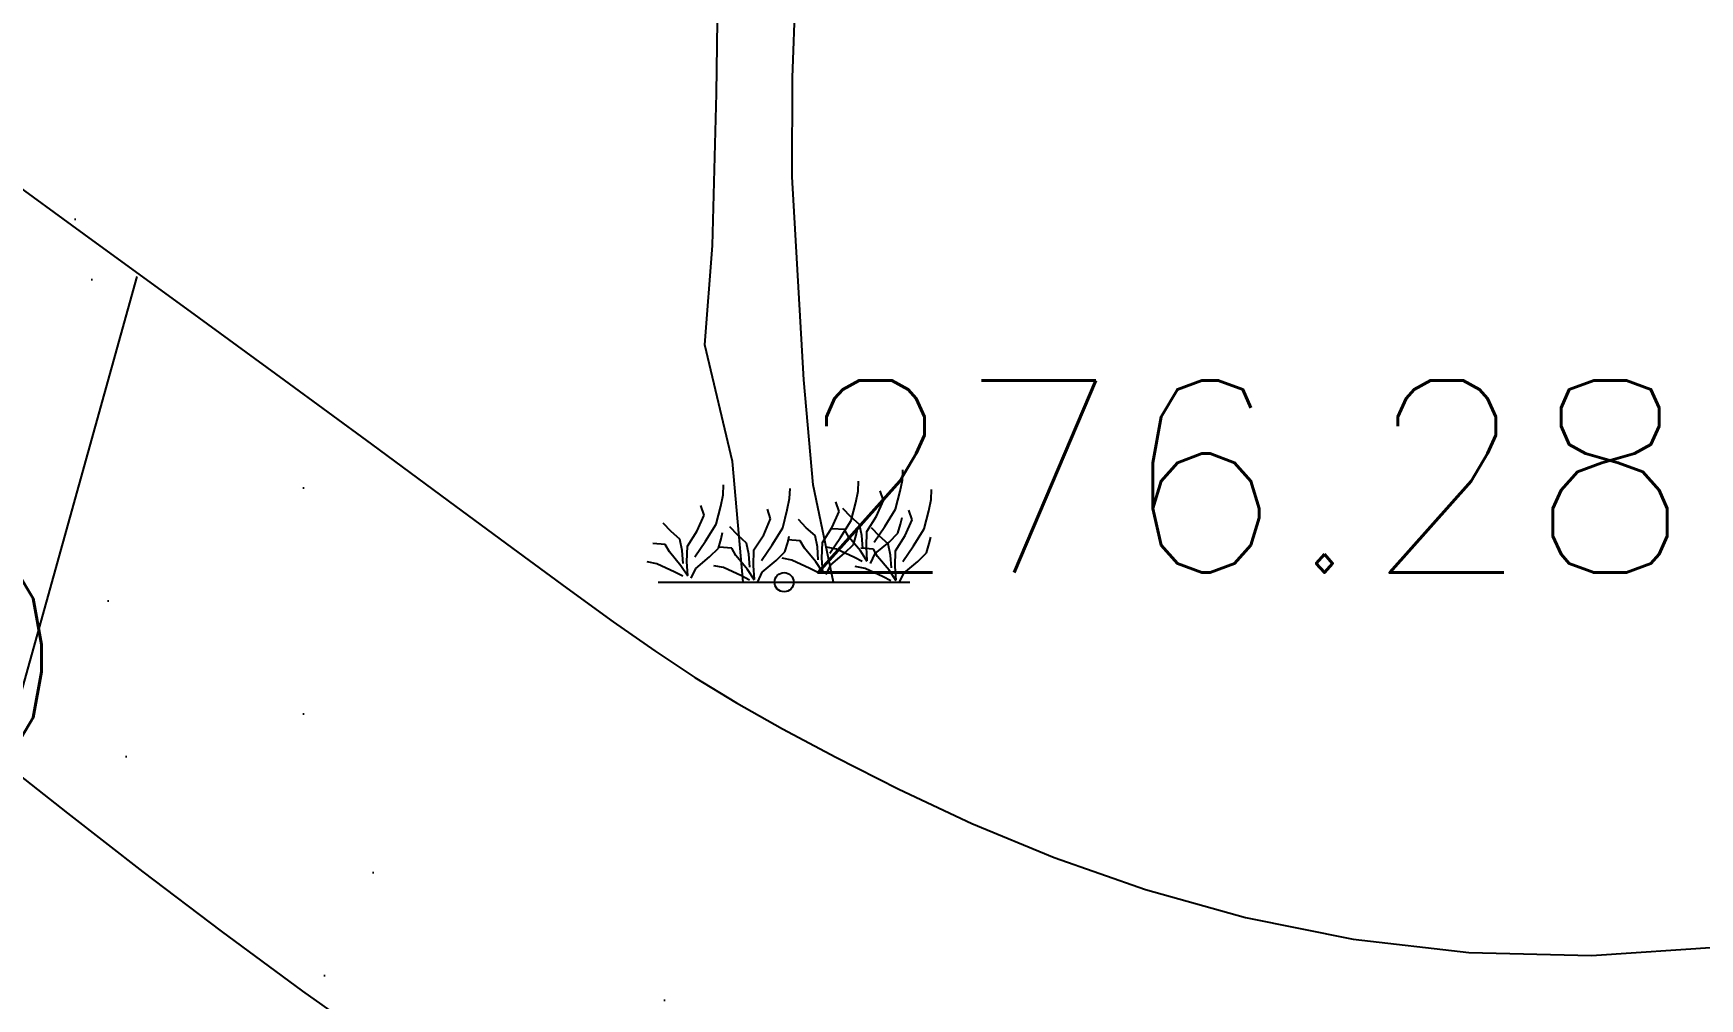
# Model space of a CAD drawing. Extents: x 524954 to 526204, y 9523489 to 9524010.
# Drawn here: x 525622.57 to 525631.23, y 9523645.42 to 9523650.44 of the extents above; entities that cross this region are included whole.
import ezdxf

# ---------------------------------------------------------------- set-up
doc = ezdxf.new("R2010")
doc.units = 0
doc.header["$PDMODE"] = 33
doc.header["$PDSIZE"] = 0.1
doc.linetypes.add('ACAD_ISO12W100', pattern=[21, 12, -3, 0, -3, 0, -3])
doc.linetypes.add('CACHE2', pattern=[4.7625, 3.175, -1.5875])
for name, color, linetype in [('Arbre', 34, 'ACAD_ISO12W100'), ('CN_02_00', 4, 'Continuous'), ('CN_05_00', 6, 'Continuous'), ('TopoAlt', 3, 'Continuous'), ('TOPOJIS', 7, 'Continuous'), ('Végétation_Plantation', 70, 'Continuous')]:
    doc.layers.add(name, color=color, linetype=linetype)
doc.styles.add('Simplex 1.0', font='Simplex.shx', dxfattribs={"width": 0.99, "height": 1})

# ---------------------------------------------------------------- blocks, each defined once
blk = doc.blocks.new('TCPOINT M')
at = {"color": 0}
blk.add_point((0, 0), dxfattribs=at)
at = {"layer": 'TopoAlt', "style": 'Simplex 1.0', "width": 0.99}
blk.add_attdef('ALT', (0.15, 0.15), '', height=1, dxfattribs=at)
blk = doc.blocks.new('v088')
at = {"linetype": 'Continuous'}
for p, q in [((0.0445, 2.6247), (0.064, 3.1786)), ((-0.3518, 2.5418), (-0.3436, 3.0457)), ((0.0429, 2.1085), (0.0445, 2.6247)), ((-0.3726, 1.7516), (-0.3518, 2.5418)), ((0.1022, 1.0525), (0.0429, 2.1085)), ((-0.4115, 1.2346), (-0.3726, 1.7516)), ((-0.2683, 0.6281), (-0.4115, 1.2346)), ((0.151, 0.5063), (0.1022, 1.0525)), ((-0.2127, 0), (-0.2683, 0.6281)), ((0.3847, 0.4736), (0.3871, 0.5265)), ((0.6034, 0.4736), (0.6155, 0.5313)), ((0.6155, 0.5313), (0.6179, 0.5842)), ((-0.3294, 0.3967), (-0.3173, 0.4544)), ((-0.3173, 0.4544), (-0.3149, 0.5073)), ((0.0168, 0.3774), (0.0288, 0.4351)), ((0.0288, 0.4351), (0.0313, 0.488)), ((0.2565, 0), (0.151, 0.5063)), ((0.3726, 0.4159), (0.3847, 0.4736)), ((0.5169, 0.4255), (0.5001, 0.476)), ((0.5794, 0.3798), (0.6034, 0.4736)), ((0.7645, 0.4303), (0.7669, 0.4832)), ((-0.452, 0.2669), (-0.4159, 0.3486)), ((-0.4159, 0.3486), (-0.4327, 0.3991)), ((-0.3534, 0.3029), (-0.3294, 0.3967)), ((-0.0697, 0.3294), (-0.0865, 0.3798)), ((-0.0072, 0.2837), (0.0168, 0.3774)), ((0.25, 0.2861), (0.2861, 0.3678)), ((0.2861, 0.3678), (0.2693, 0.4183)), ((0.3462, 0.3414), (0.3053, 0.3847)), ((0.3486, 0.3221), (0.3726, 0.4159)), ((0.4808, 0.3438), (0.5169, 0.4255)), ((0.5241, 0.2909), (0.5794, 0.3798)), ((0.6659, 0.3246), (0.6491, 0.375)), ((0.7285, 0.2789), (0.7525, 0.3726)), ((0.7525, 0.3726), (0.7645, 0.4303)), ((-0.5866, 0.2645), (-0.6275, 0.3077)), ((-0.5409, 0.2236), (-0.5866, 0.2645)), ((-0.5025, 0.1875), (-0.452, 0.2669)), ((-0.4087, 0.214), (-0.3534, 0.3029)), ((-0.2404, 0.2452), (-0.2813, 0.2885)), ((-0.1058, 0.2476), (-0.0697, 0.3294)), ((-0.0625, 0.1947), (-0.0072, 0.2837)), ((0.1154, 0.2837), (0.0745, 0.327)), ((0.1611, 0.2428), (0.1154, 0.2837)), ((0.1995, 0.2068), (0.25, 0.2861)), ((0.3149, 0.2741), (0.25, 0.2789)), ((0.2933, 0.2332), (0.3486, 0.3221)), ((0.3366, 0.2356), (0.3149, 0.2741)), ((0.3919, 0.3005), (0.3462, 0.3414)), ((0.375, 0.2452), (0.3823, 0.2789)), ((0.4039, 0.2428), (0.3919, 0.3005)), ((0.4279, 0.1827), (0.4303, 0.2645)), ((0.4303, 0.2645), (0.4808, 0.3438)), ((0.4953, 0.2404), (0.4544, 0.2837)), ((0.4688, 0.2092), (0.5241, 0.2909)), ((0.5914, 0.2548), (0.6058, 0.3029)), ((0.6058, 0.3029), (0.6131, 0.3366)), ((0.6299, 0.2428), (0.6659, 0.3246)), ((0.6732, 0.1899), (0.7285, 0.2789)), ((-0.6179, 0.1971), (-0.6828, 0.2019)), ((-0.5962, 0.1587), (-0.6179, 0.1971)), ((-0.5289, 0.1659), (-0.5409, 0.2236)), ((-0.5049, 0.1058), (-0.5025, 0.1875)), ((-0.464, 0.1322), (-0.4087, 0.214)), ((-0.3871, 0.1322), (-0.3414, 0.1779)), ((-0.3414, 0.1779), (-0.327, 0.226)), ((-0.2717, 0.1779), (-0.3366, 0.1827)), ((-0.327, 0.226), (-0.3197, 0.2596)), ((-0.25, 0.1394), (-0.2717, 0.1779)), ((-0.1947, 0.2043), (-0.2404, 0.2452)), ((-0.1827, 0.1467), (-0.1947, 0.2043)), ((-0.1563, 0.1683), (-0.1058, 0.2476)), ((-0.1178, 0.113), (-0.0625, 0.1947)), ((0.0048, 0.1587), (0.0192, 0.2068)), ((0.0192, 0.2068), (0.0264, 0.2404)), ((0.0841, 0.2164), (0.0192, 0.2212)), ((0.1058, 0.1779), (0.0841, 0.2164)), ((0.1659, 0.1058), (0.1058, 0.1779)), ((0.1731, 0.1851), (0.1611, 0.2428)), ((0.1779, 0.1178), (0.1731, 0.1851)), ((0.1971, 0.125), (0.1995, 0.2068)), ((0.2717, 0.1731), (0.2212, 0.1827)), ((0.238, 0.1515), (0.2933, 0.2332)), ((0.3149, 0.1515), (0.3606, 0.1971)), ((0.3967, 0.1635), (0.3366, 0.2356)), ((0.3606, 0.1971), (0.375, 0.2452)), ((0.464, 0.1731), (0.3991, 0.1779)), ((0.4087, 0.1755), (0.4039, 0.2428)), ((0.4327, 0.113), (0.4279, 0.1827)), ((0.4736, 0.1491), (0.5457, 0.2092)), ((0.5409, 0.1995), (0.4953, 0.2404)), ((0.5529, 0.1418), (0.5409, 0.1995)), ((0.5457, 0.2092), (0.5914, 0.2548)), ((0.5794, 0.1635), (0.6299, 0.2428)), ((0.6179, 0.1082), (0.6732, 0.1899)), ((0.7405, 0.1539), (0.7549, 0.2019)), ((0.7549, 0.2019), (0.7621, 0.2356)), ((-0.6611, 0.0962), (-0.7116, 0.1058)), ((-0.5674, 0.0529), (-0.6611, 0.0962)), ((-0.5361, 0.0865), (-0.5962, 0.1587)), ((-0.5241, 0.0986), (-0.5289, 0.1659)), ((-0.5001, 0.0361), (-0.5049, 0.1058)), ((-0.4592, 0.0721), (-0.3871, 0.1322)), ((-0.1899, 0.0673), (-0.25, 0.1394)), ((-0.1779, 0.0793), (-0.1827, 0.1467)), ((-0.1587, 0.0865), (-0.1563, 0.1683)), ((-0.113, 0.0529), (-0.0409, 0.113)), ((-0.0409, 0.113), (0.0048, 0.1587)), ((0.0409, 0.1154), (-0.0096, 0.125)), ((0.1346, 0.0721), (0.0409, 0.1154)), ((0.2019, 0.0505), (0.1659, 0.1058)), ((0.2019, 0.0553), (0.1971, 0.125)), ((0.2188, 0.0409), (0.2428, 0.0914)), ((0.2428, 0.0914), (0.3149, 0.1515)), ((0.3654, 0.1298), (0.2717, 0.1731)), ((0.4063, 0.1082), (0.3654, 0.1298)), ((0.4327, 0.1082), (0.3967, 0.1635)), ((0.4496, 0.0986), (0.4736, 0.1491)), ((0.4856, 0.1346), (0.464, 0.1731)), ((0.5457, 0.0625), (0.4856, 0.1346)), ((0.5578, 0.0745), (0.5529, 0.1418)), ((0.577, 0.0817), (0.5794, 0.1635)), ((0.6227, 0.0481), (0.6948, 0.1082)), ((0.6948, 0.1082), (0.7405, 0.1539)), ((-0.6539, 0), (0.6539, 0)), ((-0.5265, 0.0313), (-0.5674, 0.0529)), ((-0.5001, 0.0313), (-0.5361, 0.0865)), ((-0.4832, 0.0216), (-0.4592, 0.0721)), ((-0.3149, 0.0769), (-0.3654, 0.0865)), ((-0.2212, 0.0337), (-0.3149, 0.0769)), ((-0.1803, 0.012), (-0.2212, 0.0337)), ((-0.1539, 0.012), (-0.1899, 0.0673)), ((-0.1539, 0.0168), (-0.1587, 0.0865)), ((-0.137, 0.0024), (-0.113, 0.0529)), ((0.1755, 0.0505), (0.1346, 0.0721)), ((0.4207, 0.0721), (0.3702, 0.0817)), ((0.5145, 0.0288), (0.4207, 0.0721)), ((0.5554, 0.0072), (0.5145, 0.0288)), ((0.5818, 0.0072), (0.5457, 0.0625)), ((0.5818, 0.012), (0.577, 0.0817)), ((0.5986, -0.0024), (0.6227, 0.0481))]:
    blk.add_line(p, q, dxfattribs=at)

msp = doc.modelspace()

# ---------------------------------------------------------------- hatches: boundary and pattern name
at = {"layer": 'Végétation_Plantation', "linetype": 'CACHE2', "ltscale": 0.5}
h = msp.add_hatch(dxfattribs=at)
h.set_pattern_fill('BROUSS', color=256, scale=1.5, style=0)
h.set_pattern_definition([(74.475889, (0, 0), (-3.750000001, 13.500000005), [2.25, -11.761156275]), (74.475889, (3.75, 4.5), (-3.750000001, 13.500000005), [2.25, -11.761156275]), (74.475889, (7.5, 9), (-3.750000001, 13.500000005), [2.25, -11.761156275]), (105.524111, (0, 0), (-7.500000003, 4e-10), [1.5, -12.511156275]), (105.524111, (3.75, 4.5), (-7.500000003, 4e-10), [1.5, -12.511156275]), (105.524111, (7.5, 9), (-7.500000003, 4e-10), [1.5, -12.511156275]), (0, (0.453, 0.484), (3.75, 4.5), [0, -7.5]), (0, (1.468, 1.072), (3.75, 4.5), [0, -7.5]), (0, (1.1713, 1.8804), (3.75, 4.5), [0, -7.5]), (0, (2.327, 1.9907), (3.75, 4.5), [0, -7.5]), (0, (1.64, 3.7912), (3.75, 4.5), [0, -7.5]), (0, (0.3684, 2.1545), (3.75, 4.5), [0, -7.5]), (0, (0.281, 2.4684), (3.75, 4.5), [0, -7.5]), (0, (0.0314, 3.7912), (3.75, 4.5), [0, -7.5]), (0, (-0.7807, 0.2634), (3.75, 4.5), [0, -7.5]), (0, (-0.8588, 0.9984), (3.75, 4.5), [0, -7.5]), (0, (-1.468, 0.19), (3.75, 4.5), [0, -7.5]), (0, (-1.624, 1.2924), (3.75, 4.5), [0, -7.5]), (0, (-1.1242, 1.9905), (3.75, 4.5), [0, -7.5]), (0, (-1.3274, 2.6888), (3.75, 4.5), [0, -7.5]), (0, (-1.9207, 3.5707), (3.75, 4.5), [0, -7.5]), (0, (-0.406, 2.9085), (3.75, 4.5), [0, -7.5]), (0, (-2.53, 2.064), (3.75, 4.5), [0, -7.5]), (0, (-2.7485, 0.6675), (3.75, 4.5), [0, -7.5]), (0, (-1.1235, -0.4347), (3.75, 4.5), [0, -7.5]), (0, (-0.156, -0.7287), (3.75, 4.5), [0, -7.5]), (0, (-0.812, -1.537), (3.75, 4.5), [0, -7.5]), (0, (1.5774, -1.4635), (3.75, 4.5), [0, -7.5]), (0, (0.5466, -0.3245), (3.75, 4.5), [0, -7.5]), (0, (1.468, -0.104), (3.75, 4.5), [0, -7.5])])
h.paths.add_polyline_path([(525636.5078, 9523601.7797), (525621.2198, 9523601.2472), (525618.1089, 9523604.4422), (525615.8868, 9523615.5359), (525615.6256, 9523622.2507), (525613.6867, 9523626.1853), (525611.4346, 9523631.7638), (525611.4346, 9523637.3846), (525611.1221, 9523643.4667), (525610.4899, 9523652.0934), (525620.7894, 9523652.5926), (525624.6892, 9523647.4006), (525628.1891, 9523644.0059), (525633.3909, 9523640.304), (525636.3878, 9523634.4589), (525641.0018, 9523626.13), (525644.1531, 9523616.4546), (525639.2352, 9523614.4963), (525637.6197, 9523612.3826), (525636.7283, 9523605.652)])

# ---------------------------------------------------------------- linework, layer by layer
at = {"layer": 'CN_02_00', "elevation": 276, "flags": 128}
msp.add_lwpolyline([(525622.3672, 9523649.7336), (525622.8758, 9523649.3631), (525623.3832, 9523648.993), (525623.8721, 9523648.6356), (525624.3251, 9523648.3034), (525624.7251, 9523648.0089), (525625.0601, 9523647.7609), (525625.3402, 9523647.554), (525625.581, 9523647.3794), (525625.798, 9523647.228), (525626.0067, 9523647.0908), (525626.2226, 9523646.9589), (525626.4613, 9523646.8234), (525626.7383, 9523646.6752), (525627.0661, 9523646.5087), (525627.4454, 9523646.3313), (525627.8736, 9523646.1539), (525628.3485, 9523645.9873), (525628.8676, 9523645.8422), (525629.4284, 9523645.7293), (525630.0287, 9523645.6596), (525630.6659, 9523645.6437), (525631.3374, 9523645.6891)], dxfattribs=at)
at = {"layer": 'CN_05_00', "elevation": 275, "flags": 128}
msp.add_lwpolyline([(525622.3669, 9523646.6832), (525622.7466, 9523646.3846), (525623.1382, 9523646.0798), (525623.5444, 9523645.7705), (525623.9679, 9523645.4585), (525624.4113, 9523645.1454)], dxfattribs=at)

# ---------------------------------------------------------------- block references
at = {"layer": 'Arbre'}
msp.add_blockref('v088', (525626.47, 9523647.585), dxfattribs=at)
at = {"layer": 'TOPOJIS'}
ref = msp.add_blockref('TCPOINT M', (525626.4702, 9523647.5854, 276.28), dxfattribs=at)
ref.add_attrib('ALT', '276.28', (525626.5202, 9523647.6354, 276.28), dxfattribs={"layer": 'TopoAlt', "height": 1, "style": 'Simplex 1.0', "width": 0.99})
ref = msp.add_blockref('TCPOINT M', (525618.0205, 9523646.6409, 273.9), dxfattribs=at)
ref.add_attrib('ALT', '273.90', (525618.0705, 9523646.6909, 273.9), dxfattribs={"layer": 'TopoAlt', "height": 1, "style": 'Simplex 1.0', "width": 0.99})

doc.saveas('drawing.dxf')
